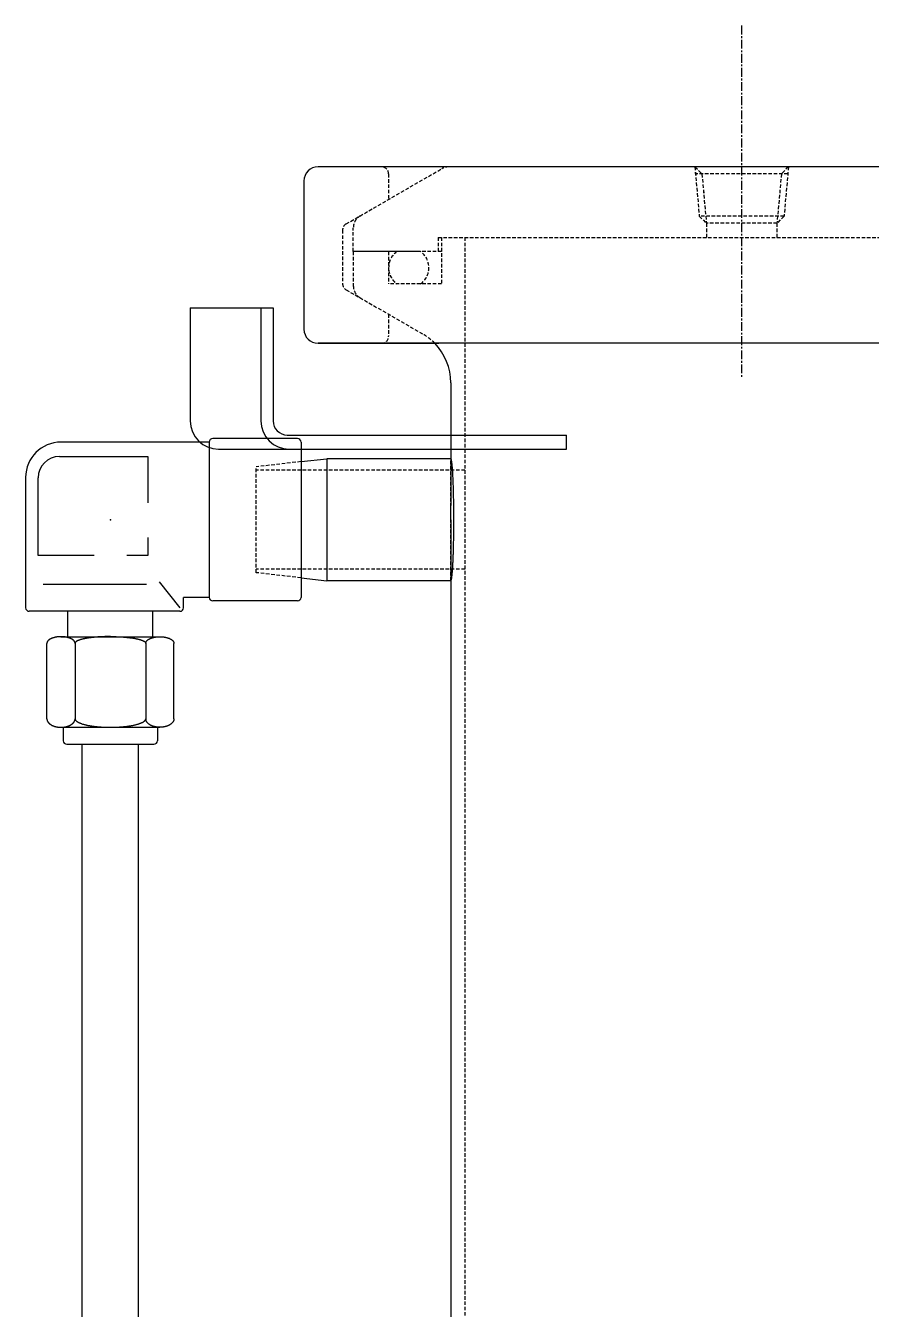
# Model space of a CAD drawing. Extents: x 248 to 897, y 18 to 818.
# Drawn here: x 275.1 to 394.9, y 265.7 to 447.5 of the extents above; entities that cross this region are included whole.
import ezdxf

# ---------------------------------------------------------------- set-up
doc = ezdxf.new("R2010")
doc.units = 0
doc.linetypes.add('CENTER', pattern=[2, 1.25, -0.25, 0.25, -0.25])
doc.linetypes.add('DASHED', pattern=[0.75, 0.5, -0.25])
doc.layers.get('0').update_dxf_attribs({"linetype": 'CONTINUOUS'})
doc.layers.add('CENTER', color=1, linetype='CENTER')

msp = doc.modelspace()

# ---------------------------------------------------------------- linework, layer by layer
at = {"color": 7, "linetype": 'CONTINUOUS'}
for p, q in [((325.5, 427.52), (316.5, 427.52)), ((335.03, 427.52), (325.5, 427.52)), ((410.5, 427.52), (335.03, 427.52)), ((314.5, 425.52), (314.5, 404.52)), ((298.41, 407.52), (298.41, 391.52)), ((298.41, 407.52), (310.15, 407.52)), ((308.41, 407.52), (308.41, 391.52)), ((310.15, 407.52), (310.15, 391.52)), ((316.5, 402.52), (325.5, 402.52)), ((416.5, 402.52), (316.5, 402.52)), ((325.5, 402.52), (333.63, 402.52)), ((335.3, 396.93), (335.3, 379.52)), ((312.15, 389.52), (351.71, 389.52)), ((351.71, 387.52), (351.71, 389.52)), ((301.09, 388.52), (280.09, 388.52)), ((301.09, 388.52), (301.09, 366.52)), ((313.59, 389.02), (301.59, 389.02)), ((302.41, 387.52), (351.71, 387.52)), ((314.09, 388.52), (314.09, 366.52)), ((279.87, 386.48), (292.41, 386.48)), ((292.41, 386.48), (292.41, 379.91)), ((314.09, 385.75), (317.74, 386.17)), ((335.3, 386.17), (317.74, 386.17)), ((317.74, 386.17), (317.74, 368.87)), ((275.09, 383.52), (275.09, 365.05)), ((276.87, 372.45), (276.87, 383.48)), ((335.3, 377.52), (335.3, 213.81)), ((292.41, 374.99), (292.41, 372.45)), ((284.79, 372.45), (276.87, 372.45)), ((292.41, 372.45), (289.42, 372.45)), ((314.09, 369.29), (317.74, 368.87)), ((277.55, 368.4), (292.2, 368.4)), ((294, 368.74), (296.95, 365.05)), ((335.3, 368.87), (317.74, 368.87)), ((301.09, 366.52), (297.45, 366.52)), ((297.45, 365.05), (297.45, 366.52)), ((313.59, 366.02), (301.59, 366.02)), ((296.95, 364.55), (275.59, 364.55)), ((281.08, 360.95), (281.08, 364.55)), ((293.11, 360.95), (293.11, 364.55)), ((280.09, 360.95), (294.1, 360.95)), ((278.09, 349.33), (278.09, 360.01)), ((282.09, 360.01), (282.09, 349.04)), ((292.1, 360.01), (292.1, 349.04)), ((296.09, 349.33), (296.09, 360.01)), ((280.09, 348.12), (294.1, 348.12)), ((280.42, 348.12), (280.42, 346.22)), ((293.76, 348.12), (293.76, 346.22)), ((280.92, 345.72), (293.26, 345.72)), ((283.09, 134.32), (283.09, 345.72)), ((291.09, 134.32), (291.09, 345.72))]:
    msp.add_line(p, q, dxfattribs=at)
at = {"color": 3, "linetype": 'DASHED'}
for p, q in [((369.87, 427.52), (370.5, 420.52)), ((369.87, 427.52), (370.87, 426.52)), ((369.88, 427.52), (370.5, 420.52)), ((369.88, 427.52), (370.88, 426.52)), ((383.13, 427.52), (382.13, 426.52)), ((383.13, 427.52), (382.13, 426.52)), ((383.13, 427.52), (382.5, 420.52)), ((383.13, 427.52), (382.5, 420.52)), ((320.47, 419.42), (334.03, 427.25)), ((326.5, 426.52), (326.5, 422.9)), ((383.04, 426.52), (369.96, 426.52)), ((383.04, 426.52), (369.96, 426.52)), ((370.87, 426.52), (371.5, 419.52)), ((370.88, 426.52), (371.5, 419.52)), ((382.13, 426.52), (381.5, 419.52)), ((382.13, 426.52), (381.5, 419.52)), ((370.5, 420.52), (371.5, 419.52)), ((382.5, 420.52), (370.5, 420.52)), ((370.5, 420.52), (371.5, 419.52)), ((382.5, 420.52), (370.5, 420.52)), ((382.5, 420.52), (381.5, 419.52)), ((382.5, 420.52), (381.5, 419.52)), ((319.97, 418.55), (319.97, 410.98)), ((321.5, 415.52), (321.5, 418.86)), ((371.5, 419.52), (371.5, 417.52)), ((381.5, 419.52), (371.5, 419.52)), ((371.5, 419.52), (371.5, 417.52)), ((381.5, 419.52), (371.5, 419.52)), ((381.5, 419.52), (381.5, 417.52)), ((381.5, 419.52), (381.5, 417.52)), ((333.5, 417.52), (333.5, 415.52)), ((333.5, 417.52), (416.5, 417.52)), ((334, 417.52), (334, 410.92)), ((337.3, 417.52), (337.3, 180.23)), ((321.5, 415.52), (321.5, 410.67)), ((330.5, 415.52), (321.5, 415.52)), ((334, 415.52), (321.5, 415.52)), ((326.5, 415.52), (326.5, 410.92)), ((320.47, 410.11), (331.3, 403.86)), ((334, 410.92), (326.5, 410.92)), ((326.5, 406.63), (326.5, 403.52)), ((314.09, 385.75), (307.74, 385.02)), ((335.3, 368.87), (335.3, 386.17)), ((307.74, 370.02), (307.74, 385.02)), ((314.09, 384.52), (307.74, 384.52)), ((337.3, 384.52), (314.09, 384.52)), ((335.3, 377.52), (335.3, 379.52)), ((314.09, 370.52), (307.74, 370.52)), ((314.09, 369.29), (307.74, 370.02)), ((337.3, 370.52), (314.09, 370.52))]:
    msp.add_line(p, q, dxfattribs=at)
at = {"color": 7, "linetype": 'CONTINUOUS'}
for points in [[(335.3, 368.87, 0), (335.31, 368.87, 0), (335.32, 368.88, 0), (335.33, 368.89, 0), (335.34, 368.91, 0), (335.36, 368.93, 0), (335.37, 368.96, 0), (335.38, 368.99, 0), (335.39, 369.03, 0), (335.4, 369.08, 0), (335.41, 369.13, 0), (335.42, 369.18, 0), (335.43, 369.24, 0), (335.44, 369.3, 0), (335.45, 369.37, 0), (335.46, 369.45, 0), (335.47, 369.52, 0), (335.48, 369.61, 0), (335.49, 369.7, 0), (335.5, 369.79, 0), (335.51, 369.89, 0), (335.52, 369.99, 0), (335.53, 370.1, 0), (335.54, 370.21, 0), (335.55, 370.32, 0), (335.56, 370.44, 0), (335.56, 370.57, 0), (335.57, 370.7, 0), (335.58, 370.83, 0), (335.59, 370.97, 0), (335.6, 371.11, 0), (335.61, 371.25, 0), (335.61, 371.4, 0), (335.62, 371.55, 0), (335.63, 371.71, 0), (335.64, 371.87, 0), (335.64, 372.03, 0), (335.65, 372.19, 0), (335.66, 372.36, 0), (335.66, 372.54, 0), (335.67, 372.71, 0), (335.68, 372.89, 0), (335.68, 373.07, 0), (335.69, 373.25, 0), (335.69, 373.44, 0), (335.7, 373.63, 0), (335.7, 373.82, 0), (335.71, 374.01, 0), (335.71, 374.21, 0), (335.71, 374.4, 0), (335.72, 374.6, 0), (335.72, 374.8, 0), (335.73, 375.01, 0), (335.73, 375.21, 0), (335.73, 375.42, 0), (335.73, 375.62, 0), (335.74, 375.83, 0), (335.74, 376.04, 0), (335.74, 376.25, 0), (335.74, 376.46, 0), (335.74, 376.67, 0), (335.74, 376.88, 0), (335.74, 377.09, 0), (335.74, 377.3, 0), (335.74, 377.52, 0), (335.74, 377.73, 0), (335.74, 377.94, 0), (335.74, 378.15, 0), (335.74, 378.36, 0), (335.74, 378.57, 0), (335.74, 378.79, 0), (335.74, 379, 0), (335.74, 379.2, 0), (335.73, 379.41, 0), (335.73, 379.62, 0), (335.73, 379.82, 0), (335.73, 380.03, 0), (335.72, 380.23, 0), (335.72, 380.43, 0), (335.71, 380.63, 0), (335.71, 380.83, 0), (335.71, 381.02, 0), (335.7, 381.21, 0), (335.7, 381.41, 0), (335.69, 381.59, 0), (335.69, 381.78, 0), (335.68, 381.96, 0), (335.68, 382.14, 0), (335.67, 382.32, 0), (335.66, 382.5, 0), (335.66, 382.67, 0), (335.65, 382.84, 0), (335.64, 383, 0), (335.64, 383.17, 0), (335.63, 383.33, 0), (335.62, 383.48, 0), (335.61, 383.63, 0), (335.61, 383.78, 0), (335.6, 383.93, 0), (335.59, 384.07, 0), (335.58, 384.2, 0), (335.57, 384.34, 0), (335.56, 384.46, 0), (335.56, 384.59, 0), (335.55, 384.71, 0), (335.54, 384.82, 0), (335.53, 384.94, 0), (335.52, 385.04, 0), (335.51, 385.14, 0), (335.5, 385.24, 0), (335.49, 385.34, 0), (335.48, 385.42, 0), (335.47, 385.51, 0), (335.46, 385.59, 0), (335.45, 385.66, 0), (335.44, 385.73, 0), (335.43, 385.79, 0), (335.42, 385.85, 0), (335.41, 385.91, 0), (335.4, 385.96, 0), (335.39, 386, 0), (335.38, 386.04, 0), (335.37, 386.07, 0), (335.36, 386.1, 0), (335.34, 386.12, 0), (335.33, 386.14, 0), (335.32, 386.16, 0), (335.31, 386.16, 0), (335.3, 386.17, 0)], [(282.09, 360.01, 0), (282.09, 360.04, 0), (282.09, 360.06, 0), (282.08, 360.08, 0), (282.08, 360.1, 0), (282.07, 360.13, 0), (282.07, 360.15, 0), (282.06, 360.17, 0), (282.05, 360.19, 0), (282.04, 360.22, 0), (282.03, 360.24, 0), (282.02, 360.26, 0), (282, 360.28, 0), (281.99, 360.31, 0), (281.97, 360.33, 0), (281.95, 360.35, 0), (281.94, 360.37, 0), (281.92, 360.39, 0), (281.9, 360.41, 0), (281.88, 360.43, 0), (281.85, 360.45, 0), (281.83, 360.47, 0), (281.8, 360.49, 0), (281.78, 360.51, 0), (281.75, 360.53, 0), (281.72, 360.55, 0), (281.69, 360.57, 0), (281.67, 360.59, 0), (281.63, 360.61, 0), (281.6, 360.62, 0), (281.57, 360.64, 0), (281.54, 360.66, 0), (281.5, 360.67, 0), (281.47, 360.69, 0), (281.43, 360.71, 0), (281.39, 360.72, 0), (281.36, 360.74, 0), (281.32, 360.75, 0), (281.28, 360.76, 0), (281.24, 360.78, 0), (281.2, 360.79, 0), (281.16, 360.8, 0), (281.12, 360.81, 0), (281.07, 360.83, 0), (281.03, 360.84, 0), (280.99, 360.85, 0), (280.94, 360.86, 0), (280.9, 360.87, 0), (280.86, 360.88, 0), (280.81, 360.88, 0), (280.76, 360.89, 0), (280.72, 360.9, 0), (280.67, 360.91, 0), (280.62, 360.91, 0), (280.58, 360.92, 0), (280.53, 360.93, 0), (280.48, 360.93, 0), (280.43, 360.93, 0), (280.38, 360.94, 0), (280.33, 360.94, 0), (280.29, 360.94, 0), (280.24, 360.94, 0), (280.19, 360.95, 0), (280.14, 360.95, 0), (280.09, 360.95, 0), (280.04, 360.95, 0), (279.99, 360.95, 0), (279.94, 360.94, 0), (279.89, 360.94, 0), (279.85, 360.94, 0), (279.8, 360.94, 0), (279.75, 360.93, 0), (279.7, 360.93, 0), (279.65, 360.93, 0), (279.61, 360.92, 0), (279.56, 360.91, 0), (279.51, 360.91, 0), (279.46, 360.9, 0), (279.42, 360.89, 0), (279.37, 360.88, 0), (279.33, 360.88, 0), (279.28, 360.87, 0), (279.24, 360.86, 0), (279.19, 360.85, 0), (279.15, 360.84, 0), (279.11, 360.83, 0), (279.06, 360.81, 0), (279.02, 360.8, 0), (278.98, 360.79, 0), (278.94, 360.78, 0), (278.9, 360.76, 0), (278.86, 360.75, 0), (278.82, 360.74, 0), (278.79, 360.72, 0), (278.75, 360.71, 0), (278.71, 360.69, 0), (278.68, 360.67, 0), (278.64, 360.66, 0), (278.61, 360.64, 0), (278.58, 360.62, 0), (278.55, 360.61, 0), (278.52, 360.59, 0), (278.49, 360.57, 0), (278.46, 360.55, 0), (278.43, 360.53, 0), (278.4, 360.51, 0), (278.38, 360.49, 0), (278.35, 360.47, 0), (278.33, 360.45, 0), (278.31, 360.43, 0), (278.29, 360.41, 0), (278.26, 360.39, 0), (278.25, 360.37, 0), (278.23, 360.35, 0), (278.21, 360.33, 0), (278.19, 360.31, 0), (278.18, 360.28, 0), (278.17, 360.26, 0), (278.15, 360.24, 0), (278.14, 360.22, 0), (278.13, 360.19, 0), (278.12, 360.17, 0), (278.12, 360.15, 0), (278.11, 360.13, 0), (278.1, 360.1, 0), (278.1, 360.08, 0), (278.1, 360.06, 0), (278.09, 360.04, 0), (278.09, 360.01, 0)], [(287.09, 360.96, 0), (287.03, 360.96, 0), (286.97, 360.96, 0), (286.91, 360.96, 0), (286.85, 360.96, 0), (286.79, 360.96, 0), (286.73, 360.96, 0), (286.67, 360.96, 0), (286.61, 360.96, 0), (286.55, 360.96, 0), (286.49, 360.96, 0), (286.43, 360.96, 0), (286.37, 360.96, 0), (286.31, 360.96, 0), (286.25, 360.95, 0), (286.19, 360.95, 0), (286.13, 360.95, 0), (286.07, 360.95, 0), (286.01, 360.95, 0), (285.95, 360.94, 0), (285.89, 360.94, 0), (285.83, 360.94, 0), (285.77, 360.94, 0), (285.71, 360.93, 0), (285.65, 360.93, 0), (285.59, 360.93, 0), (285.54, 360.92, 0), (285.48, 360.92, 0), (285.42, 360.92, 0), (285.36, 360.91, 0), (285.31, 360.91, 0), (285.25, 360.9, 0), (285.19, 360.9, 0), (285.13, 360.9, 0), (285.08, 360.89, 0), (285.02, 360.89, 0), (284.97, 360.88, 0), (284.91, 360.88, 0), (284.86, 360.87, 0), (284.8, 360.87, 0), (284.75, 360.86, 0), (284.69, 360.86, 0), (284.64, 360.85, 0), (284.59, 360.85, 0), (284.53, 360.84, 0), (284.48, 360.83, 0), (284.43, 360.83, 0), (284.38, 360.82, 0), (284.33, 360.81, 0), (284.27, 360.81, 0), (284.23, 360.8, 0), (284.17, 360.8, 0), (284.12, 360.79, 0), (284.08, 360.78, 0), (284.03, 360.77, 0), (283.98, 360.77, 0), (283.93, 360.76, 0), (283.88, 360.75, 0), (283.84, 360.74, 0), (283.79, 360.74, 0), (283.74, 360.73, 0), (283.7, 360.72, 0), (283.65, 360.71, 0), (283.61, 360.7, 0), (283.56, 360.7, 0), (283.52, 360.69, 0), (283.48, 360.68, 0), (283.44, 360.67, 0), (283.39, 360.66, 0), (283.35, 360.65, 0), (283.31, 360.64, 0), (283.27, 360.64, 0), (283.23, 360.63, 0), (283.19, 360.62, 0), (283.16, 360.61, 0), (283.12, 360.6, 0), (283.08, 360.59, 0), (283.05, 360.58, 0), (283.01, 360.57, 0), (282.97, 360.56, 0), (282.94, 360.55, 0), (282.9, 360.54, 0), (282.87, 360.53, 0), (282.84, 360.52, 0), (282.81, 360.51, 0), (282.77, 360.5, 0), (282.74, 360.49, 0), (282.71, 360.48, 0), (282.68, 360.47, 0), (282.65, 360.46, 0), (282.63, 360.45, 0), (282.6, 360.44, 0), (282.57, 360.43, 0), (282.55, 360.42, 0), (282.52, 360.41, 0), (282.5, 360.39, 0), (282.47, 360.38, 0), (282.45, 360.37, 0), (282.43, 360.36, 0), (282.4, 360.35, 0), (282.38, 360.34, 0), (282.36, 360.33, 0), (282.34, 360.32, 0), (282.32, 360.31, 0), (282.31, 360.3, 0), (282.29, 360.28, 0), (282.27, 360.27, 0), (282.25, 360.26, 0), (282.24, 360.25, 0), (282.23, 360.24, 0), (282.21, 360.23, 0), (282.2, 360.21, 0), (282.19, 360.2, 0), (282.17, 360.19, 0), (282.16, 360.18, 0), (282.15, 360.17, 0), (282.14, 360.15, 0), (282.13, 360.14, 0), (282.13, 360.13, 0), (282.12, 360.12, 0), (282.11, 360.11, 0), (282.11, 360.1, 0), (282.1, 360.08, 0), (282.1, 360.07, 0), (282.09, 360.06, 0), (282.09, 360.05, 0), (282.09, 360.04, 0), (282.09, 360.02, 0), (282.09, 360.01, 0)], [(287.09, 360.96, 0), (287.15, 360.96, 0), (287.21, 360.96, 0), (287.28, 360.96, 0), (287.34, 360.96, 0), (287.4, 360.96, 0), (287.46, 360.96, 0), (287.52, 360.96, 0), (287.58, 360.96, 0), (287.64, 360.96, 0), (287.7, 360.96, 0), (287.76, 360.96, 0), (287.82, 360.96, 0), (287.88, 360.96, 0), (287.94, 360.95, 0), (288, 360.95, 0), (288.06, 360.95, 0), (288.12, 360.95, 0), (288.18, 360.95, 0), (288.24, 360.94, 0), (288.3, 360.94, 0), (288.36, 360.94, 0), (288.42, 360.94, 0), (288.48, 360.93, 0), (288.54, 360.93, 0), (288.59, 360.93, 0), (288.65, 360.92, 0), (288.71, 360.92, 0), (288.77, 360.92, 0), (288.82, 360.91, 0), (288.88, 360.91, 0), (288.94, 360.9, 0), (289, 360.9, 0), (289.05, 360.9, 0), (289.11, 360.89, 0), (289.16, 360.89, 0), (289.22, 360.88, 0), (289.27, 360.88, 0), (289.33, 360.87, 0), (289.38, 360.87, 0), (289.44, 360.86, 0), (289.49, 360.86, 0), (289.55, 360.85, 0), (289.6, 360.85, 0), (289.65, 360.84, 0), (289.71, 360.83, 0), (289.76, 360.83, 0), (289.81, 360.82, 0), (289.86, 360.81, 0), (289.91, 360.81, 0), (289.96, 360.8, 0), (290.01, 360.8, 0), (290.06, 360.79, 0), (290.11, 360.78, 0), (290.16, 360.77, 0), (290.21, 360.77, 0), (290.26, 360.76, 0), (290.3, 360.75, 0), (290.35, 360.74, 0), (290.4, 360.74, 0), (290.44, 360.73, 0), (290.49, 360.72, 0), (290.53, 360.71, 0), (290.58, 360.7, 0), (290.62, 360.7, 0), (290.67, 360.69, 0), (290.71, 360.68, 0), (290.75, 360.67, 0), (290.79, 360.66, 0), (290.83, 360.65, 0), (290.87, 360.64, 0), (290.92, 360.64, 0), (290.95, 360.63, 0), (290.99, 360.62, 0), (291.03, 360.61, 0), (291.07, 360.6, 0), (291.11, 360.59, 0), (291.14, 360.58, 0), (291.18, 360.57, 0), (291.21, 360.56, 0), (291.25, 360.55, 0), (291.28, 360.54, 0), (291.32, 360.53, 0), (291.35, 360.52, 0), (291.38, 360.51, 0), (291.41, 360.5, 0), (291.44, 360.49, 0), (291.47, 360.48, 0), (291.5, 360.47, 0), (291.53, 360.46, 0), (291.56, 360.45, 0), (291.59, 360.44, 0), (291.61, 360.43, 0), (291.64, 360.42, 0), (291.67, 360.41, 0), (291.69, 360.39, 0), (291.71, 360.38, 0), (291.74, 360.37, 0), (291.76, 360.36, 0), (291.78, 360.35, 0), (291.8, 360.34, 0), (291.82, 360.33, 0), (291.84, 360.32, 0), (291.86, 360.31, 0), (291.88, 360.3, 0), (291.9, 360.28, 0), (291.92, 360.27, 0), (291.93, 360.26, 0), (291.95, 360.25, 0), (291.96, 360.24, 0), (291.98, 360.23, 0), (291.99, 360.21, 0), (292, 360.2, 0), (292.01, 360.19, 0), (292.02, 360.18, 0), (292.04, 360.17, 0), (292.05, 360.15, 0), (292.05, 360.14, 0), (292.06, 360.13, 0), (292.07, 360.12, 0), (292.07, 360.11, 0), (292.08, 360.1, 0), (292.09, 360.08, 0), (292.09, 360.07, 0), (292.09, 360.06, 0), (292.1, 360.05, 0), (292.1, 360.04, 0), (292.1, 360.02, 0), (292.1, 360.01, 0)], [(292.1, 360.01, 0), (292.1, 360.04, 0), (292.1, 360.06, 0), (292.11, 360.08, 0), (292.11, 360.1, 0), (292.11, 360.13, 0), (292.12, 360.15, 0), (292.13, 360.17, 0), (292.14, 360.19, 0), (292.15, 360.22, 0), (292.16, 360.24, 0), (292.17, 360.26, 0), (292.19, 360.28, 0), (292.2, 360.31, 0), (292.22, 360.33, 0), (292.23, 360.35, 0), (292.25, 360.37, 0), (292.27, 360.39, 0), (292.29, 360.41, 0), (292.31, 360.43, 0), (292.33, 360.45, 0), (292.36, 360.47, 0), (292.38, 360.49, 0), (292.41, 360.51, 0), (292.44, 360.53, 0), (292.46, 360.55, 0), (292.49, 360.57, 0), (292.52, 360.59, 0), (292.55, 360.61, 0), (292.58, 360.62, 0), (292.62, 360.64, 0), (292.65, 360.66, 0), (292.68, 360.67, 0), (292.72, 360.69, 0), (292.75, 360.71, 0), (292.79, 360.72, 0), (292.83, 360.74, 0), (292.87, 360.75, 0), (292.91, 360.76, 0), (292.95, 360.78, 0), (292.99, 360.79, 0), (293.03, 360.8, 0), (293.07, 360.81, 0), (293.11, 360.83, 0), (293.15, 360.84, 0), (293.2, 360.85, 0), (293.24, 360.86, 0), (293.29, 360.87, 0), (293.33, 360.88, 0), (293.38, 360.88, 0), (293.42, 360.89, 0), (293.47, 360.9, 0), (293.52, 360.91, 0), (293.56, 360.91, 0), (293.61, 360.92, 0), (293.66, 360.93, 0), (293.71, 360.93, 0), (293.75, 360.93, 0), (293.8, 360.94, 0), (293.85, 360.94, 0), (293.9, 360.94, 0), (293.95, 360.94, 0), (294, 360.95, 0), (294.05, 360.95, 0), (294.1, 360.95, 0), (294.14, 360.95, 0), (294.19, 360.95, 0), (294.24, 360.94, 0), (294.29, 360.94, 0), (294.34, 360.94, 0), (294.39, 360.94, 0), (294.44, 360.93, 0), (294.49, 360.93, 0), (294.53, 360.93, 0), (294.58, 360.92, 0), (294.63, 360.91, 0), (294.68, 360.91, 0), (294.72, 360.9, 0), (294.77, 360.89, 0), (294.81, 360.88, 0), (294.86, 360.88, 0), (294.91, 360.87, 0), (294.95, 360.86, 0), (294.99, 360.85, 0), (295.04, 360.84, 0), (295.08, 360.83, 0), (295.12, 360.81, 0), (295.17, 360.8, 0), (295.21, 360.79, 0), (295.25, 360.78, 0), (295.29, 360.76, 0), (295.32, 360.75, 0), (295.36, 360.74, 0), (295.4, 360.72, 0), (295.44, 360.71, 0), (295.47, 360.69, 0), (295.51, 360.67, 0), (295.54, 360.66, 0), (295.58, 360.64, 0), (295.61, 360.62, 0), (295.64, 360.61, 0), (295.67, 360.59, 0), (295.7, 360.57, 0), (295.73, 360.55, 0), (295.76, 360.53, 0), (295.78, 360.51, 0), (295.81, 360.49, 0), (295.83, 360.47, 0), (295.86, 360.45, 0), (295.88, 360.43, 0), (295.9, 360.41, 0), (295.92, 360.39, 0), (295.94, 360.37, 0), (295.96, 360.35, 0), (295.98, 360.33, 0), (295.99, 360.31, 0), (296.01, 360.28, 0), (296.02, 360.26, 0), (296.03, 360.24, 0), (296.05, 360.22, 0), (296.06, 360.19, 0), (296.06, 360.17, 0), (296.07, 360.15, 0), (296.08, 360.13, 0), (296.08, 360.1, 0), (296.09, 360.08, 0), (296.09, 360.06, 0), (296.09, 360.04, 0), (296.09, 360.01, 0)], [(278.09, 349.33, 0), (278.09, 349.3, 0), (278.1, 349.27, 0), (278.1, 349.24, 0), (278.1, 349.21, 0), (278.11, 349.18, 0), (278.12, 349.15, 0), (278.12, 349.12, 0), (278.13, 349.09, 0), (278.14, 349.06, 0), (278.15, 349.03, 0), (278.17, 349, 0), (278.18, 348.98, 0), (278.19, 348.95, 0), (278.21, 348.92, 0), (278.23, 348.89, 0), (278.25, 348.86, 0), (278.26, 348.84, 0), (278.29, 348.81, 0), (278.31, 348.78, 0), (278.33, 348.76, 0), (278.35, 348.73, 0), (278.38, 348.7, 0), (278.4, 348.68, 0), (278.43, 348.65, 0), (278.46, 348.63, 0), (278.49, 348.61, 0), (278.52, 348.58, 0), (278.55, 348.56, 0), (278.58, 348.54, 0), (278.61, 348.51, 0), (278.64, 348.49, 0), (278.68, 348.47, 0), (278.71, 348.45, 0), (278.75, 348.43, 0), (278.79, 348.41, 0), (278.82, 348.39, 0), (278.86, 348.37, 0), (278.9, 348.36, 0), (278.94, 348.34, 0), (278.98, 348.32, 0), (279.02, 348.3, 0), (279.06, 348.29, 0), (279.11, 348.27, 0), (279.15, 348.26, 0), (279.19, 348.25, 0), (279.24, 348.23, 0), (279.28, 348.22, 0), (279.33, 348.21, 0), (279.37, 348.2, 0), (279.42, 348.19, 0), (279.46, 348.18, 0), (279.51, 348.17, 0), (279.56, 348.16, 0), (279.61, 348.15, 0), (279.65, 348.15, 0), (279.7, 348.14, 0), (279.75, 348.13, 0), (279.8, 348.13, 0), (279.85, 348.12, 0), (279.89, 348.12, 0), (279.94, 348.12, 0), (279.99, 348.12, 0), (280.04, 348.12, 0), (280.09, 348.12, 0), (280.14, 348.12, 0), (280.19, 348.12, 0), (280.24, 348.12, 0), (280.29, 348.12, 0), (280.33, 348.12, 0), (280.38, 348.13, 0), (280.43, 348.13, 0), (280.48, 348.14, 0), (280.53, 348.15, 0), (280.58, 348.15, 0), (280.62, 348.16, 0), (280.67, 348.17, 0), (280.72, 348.18, 0), (280.76, 348.19, 0), (280.81, 348.2, 0), (280.86, 348.21, 0), (280.9, 348.22, 0), (280.94, 348.23, 0), (280.99, 348.25, 0), (281.03, 348.26, 0), (281.07, 348.27, 0), (281.12, 348.29, 0), (281.16, 348.3, 0), (281.2, 348.32, 0), (281.24, 348.34, 0), (281.28, 348.36, 0), (281.32, 348.37, 0), (281.36, 348.39, 0), (281.39, 348.41, 0), (281.43, 348.43, 0), (281.47, 348.45, 0), (281.5, 348.47, 0), (281.54, 348.49, 0), (281.57, 348.51, 0), (281.6, 348.54, 0), (281.63, 348.56, 0), (281.67, 348.58, 0), (281.69, 348.61, 0), (281.72, 348.63, 0), (281.75, 348.65, 0), (281.78, 348.68, 0), (281.8, 348.7, 0), (281.83, 348.73, 0), (281.85, 348.76, 0), (281.88, 348.78, 0), (281.9, 348.81, 0), (281.92, 348.84, 0), (281.94, 348.86, 0), (281.95, 348.89, 0), (281.97, 348.92, 0), (281.99, 348.95, 0), (282, 348.98, 0), (282.02, 349, 0), (282.03, 349.03, 0), (282.04, 349.06, 0), (282.05, 349.09, 0), (282.06, 349.12, 0), (282.07, 349.15, 0), (282.07, 349.18, 0), (282.08, 349.21, 0), (282.08, 349.24, 0), (282.09, 349.27, 0), (282.09, 349.3, 0), (282.09, 349.33, 0)], [(282.09, 349.33, 0), (282.09, 349.3, 0), (282.09, 349.27, 0), (282.1, 349.24, 0), (282.11, 349.21, 0), (282.13, 349.18, 0), (282.14, 349.15, 0), (282.16, 349.12, 0), (282.18, 349.09, 0), (282.21, 349.06, 0), (282.24, 349.03, 0), (282.27, 349, 0), (282.3, 348.98, 0), (282.34, 348.95, 0), (282.38, 348.92, 0), (282.42, 348.89, 0), (282.47, 348.86, 0), (282.52, 348.84, 0), (282.57, 348.81, 0), (282.62, 348.78, 0), (282.68, 348.76, 0), (282.74, 348.73, 0), (282.8, 348.7, 0), (282.87, 348.68, 0), (282.93, 348.65, 0), (283, 348.63, 0), (283.07, 348.61, 0), (283.15, 348.58, 0), (283.22, 348.56, 0), (283.3, 348.54, 0), (283.38, 348.51, 0), (283.47, 348.49, 0), (283.55, 348.47, 0), (283.64, 348.45, 0), (283.73, 348.43, 0), (283.82, 348.41, 0), (283.92, 348.39, 0), (284.01, 348.37, 0), (284.11, 348.36, 0), (284.21, 348.34, 0), (284.31, 348.32, 0), (284.42, 348.3, 0), (284.52, 348.29, 0), (284.63, 348.27, 0), (284.73, 348.26, 0), (284.84, 348.25, 0), (284.95, 348.23, 0), (285.06, 348.22, 0), (285.18, 348.21, 0), (285.29, 348.2, 0), (285.41, 348.19, 0), (285.52, 348.18, 0), (285.64, 348.17, 0), (285.76, 348.16, 0), (285.88, 348.15, 0), (286, 348.15, 0), (286.12, 348.14, 0), (286.24, 348.13, 0), (286.36, 348.13, 0), (286.48, 348.12, 0), (286.6, 348.12, 0), (286.73, 348.12, 0), (286.85, 348.12, 0), (286.97, 348.12, 0), (287.09, 348.12, 0), (287.22, 348.12, 0), (287.34, 348.12, 0), (287.46, 348.12, 0), (287.58, 348.12, 0), (287.71, 348.12, 0), (287.83, 348.13, 0), (287.95, 348.13, 0), (288.07, 348.14, 0), (288.19, 348.15, 0), (288.31, 348.15, 0), (288.43, 348.16, 0), (288.55, 348.17, 0), (288.66, 348.18, 0), (288.78, 348.19, 0), (288.89, 348.2, 0), (289.01, 348.21, 0), (289.12, 348.22, 0), (289.23, 348.23, 0), (289.34, 348.25, 0), (289.45, 348.26, 0), (289.56, 348.27, 0), (289.67, 348.29, 0), (289.77, 348.3, 0), (289.88, 348.32, 0), (289.98, 348.34, 0), (290.07, 348.36, 0), (290.17, 348.37, 0), (290.27, 348.39, 0), (290.36, 348.41, 0), (290.45, 348.43, 0), (290.55, 348.45, 0), (290.63, 348.47, 0), (290.72, 348.49, 0), (290.8, 348.51, 0), (290.88, 348.54, 0), (290.96, 348.56, 0), (291.04, 348.58, 0), (291.11, 348.61, 0), (291.19, 348.63, 0), (291.26, 348.65, 0), (291.32, 348.68, 0), (291.39, 348.7, 0), (291.45, 348.73, 0), (291.51, 348.76, 0), (291.56, 348.78, 0), (291.62, 348.81, 0), (291.67, 348.84, 0), (291.72, 348.86, 0), (291.76, 348.89, 0), (291.81, 348.92, 0), (291.85, 348.95, 0), (291.88, 348.98, 0), (291.92, 349, 0), (291.95, 349.03, 0), (291.98, 349.06, 0), (292, 349.09, 0), (292.03, 349.12, 0), (292.05, 349.15, 0), (292.06, 349.18, 0), (292.07, 349.21, 0), (292.09, 349.24, 0), (292.09, 349.27, 0), (292.1, 349.3, 0), (292.1, 349.33, 0)], [(296.09, 349.33, 0), (296.09, 349.3, 0), (296.09, 349.27, 0), (296.09, 349.24, 0), (296.08, 349.21, 0), (296.08, 349.18, 0), (296.07, 349.15, 0), (296.06, 349.12, 0), (296.06, 349.09, 0), (296.05, 349.06, 0), (296.03, 349.03, 0), (296.02, 349, 0), (296.01, 348.98, 0), (295.99, 348.95, 0), (295.98, 348.92, 0), (295.96, 348.89, 0), (295.94, 348.86, 0), (295.92, 348.84, 0), (295.9, 348.81, 0), (295.88, 348.78, 0), (295.86, 348.76, 0), (295.83, 348.73, 0), (295.81, 348.7, 0), (295.78, 348.68, 0), (295.76, 348.65, 0), (295.73, 348.63, 0), (295.7, 348.61, 0), (295.67, 348.58, 0), (295.64, 348.56, 0), (295.61, 348.54, 0), (295.58, 348.51, 0), (295.54, 348.49, 0), (295.51, 348.47, 0), (295.47, 348.45, 0), (295.44, 348.43, 0), (295.4, 348.41, 0), (295.36, 348.39, 0), (295.32, 348.37, 0), (295.29, 348.36, 0), (295.25, 348.34, 0), (295.21, 348.32, 0), (295.17, 348.3, 0), (295.12, 348.29, 0), (295.08, 348.27, 0), (295.04, 348.26, 0), (294.99, 348.25, 0), (294.95, 348.23, 0), (294.91, 348.22, 0), (294.86, 348.21, 0), (294.81, 348.2, 0), (294.77, 348.19, 0), (294.72, 348.18, 0), (294.68, 348.17, 0), (294.63, 348.16, 0), (294.58, 348.15, 0), (294.53, 348.15, 0), (294.49, 348.14, 0), (294.44, 348.13, 0), (294.39, 348.13, 0), (294.34, 348.12, 0), (294.29, 348.12, 0), (294.24, 348.12, 0), (294.19, 348.12, 0), (294.14, 348.12, 0), (294.1, 348.12, 0), (294.05, 348.12, 0), (294, 348.12, 0), (293.95, 348.12, 0), (293.9, 348.12, 0), (293.85, 348.12, 0), (293.8, 348.13, 0), (293.75, 348.13, 0), (293.71, 348.14, 0), (293.66, 348.15, 0), (293.61, 348.15, 0), (293.56, 348.16, 0), (293.52, 348.17, 0), (293.47, 348.18, 0), (293.42, 348.19, 0), (293.38, 348.2, 0), (293.33, 348.21, 0), (293.29, 348.22, 0), (293.24, 348.23, 0), (293.2, 348.25, 0), (293.15, 348.26, 0), (293.11, 348.27, 0), (293.07, 348.29, 0), (293.03, 348.3, 0), (292.99, 348.32, 0), (292.95, 348.34, 0), (292.91, 348.36, 0), (292.87, 348.37, 0), (292.83, 348.39, 0), (292.79, 348.41, 0), (292.75, 348.43, 0), (292.72, 348.45, 0), (292.68, 348.47, 0), (292.65, 348.49, 0), (292.62, 348.51, 0), (292.58, 348.54, 0), (292.55, 348.56, 0), (292.52, 348.58, 0), (292.49, 348.61, 0), (292.46, 348.63, 0), (292.44, 348.65, 0), (292.41, 348.68, 0), (292.38, 348.7, 0), (292.36, 348.73, 0), (292.33, 348.76, 0), (292.31, 348.78, 0), (292.29, 348.81, 0), (292.27, 348.84, 0), (292.25, 348.86, 0), (292.23, 348.89, 0), (292.22, 348.92, 0), (292.2, 348.95, 0), (292.19, 348.98, 0), (292.17, 349, 0), (292.16, 349.03, 0), (292.15, 349.06, 0), (292.14, 349.09, 0), (292.13, 349.12, 0), (292.12, 349.15, 0), (292.11, 349.18, 0), (292.11, 349.21, 0), (292.11, 349.24, 0), (292.1, 349.27, 0), (292.1, 349.3, 0), (292.1, 349.33, 0)]]:
    msp.add_polyline3d(points, dxfattribs=at)
for centre, radius, start, end in [((316.5, 425.52), 2, 90, 180), ((316.5, 404.52), 2, 180, 270), ((327.3, 396.93), 8, 0, 44.2891), ((302.41, 391.52), 4, 180, 270), ((312.41, 391.52), 4, 180, 270), ((312.15, 391.52), 2, 180, 270), ((280.09, 383.52), 5, 90, 180), ((301.59, 388.52), 0.5, 90, 180), ((313.59, 388.52), 0.5, 0, 90), ((279.87, 383.48), 3, 90, 180), ((301.59, 366.52), 0.5, 180, 270), ((313.59, 366.52), 0.5, 270, 0), ((275.59, 365.05), 0.5, 180, 270), ((296.95, 365.05), 0.5, 270, 0), ((280.92, 346.22), 0.5, 180, 270), ((293.26, 346.22), 0.5, 270, 0)]:
    msp.add_arc(centre, radius, start, end, dxfattribs=at)
at = {"color": 3, "linetype": 'DASHED'}
for centre, radius, start, end in [((325.5, 426.52), 1, 0, 90), ((335.03, 425.52), 2, 90, 120), ((323.5, 418.86), 2, 120, 180), ((320.97, 418.55), 1, 120, 180), ((329.35, 413.22), 2.85, 126.1944, 233.8056), ((329.35, 413.22), 2.85, 306.1944, 53.8056), ((320.97, 410.98), 1, 180, 240), ((323.5, 410.67), 2, 180, 240), ((327.3, 396.93), 8, 44.2891, 60), ((325.5, 403.52), 1, 270, 0)]:
    msp.add_arc(centre, radius, start, end, dxfattribs=at)
at = {"color": 7, "linetype": 'CONTINUOUS'}
msp.add_point((287.09, 377.52), dxfattribs=at)
at = {"layer": 'CENTER', "color": 1, "linetype": 'CENTER'}
msp.add_line((376.5, 447.52), (376.5, 397.62), dxfattribs=at)

doc.saveas('drawing.dxf')
